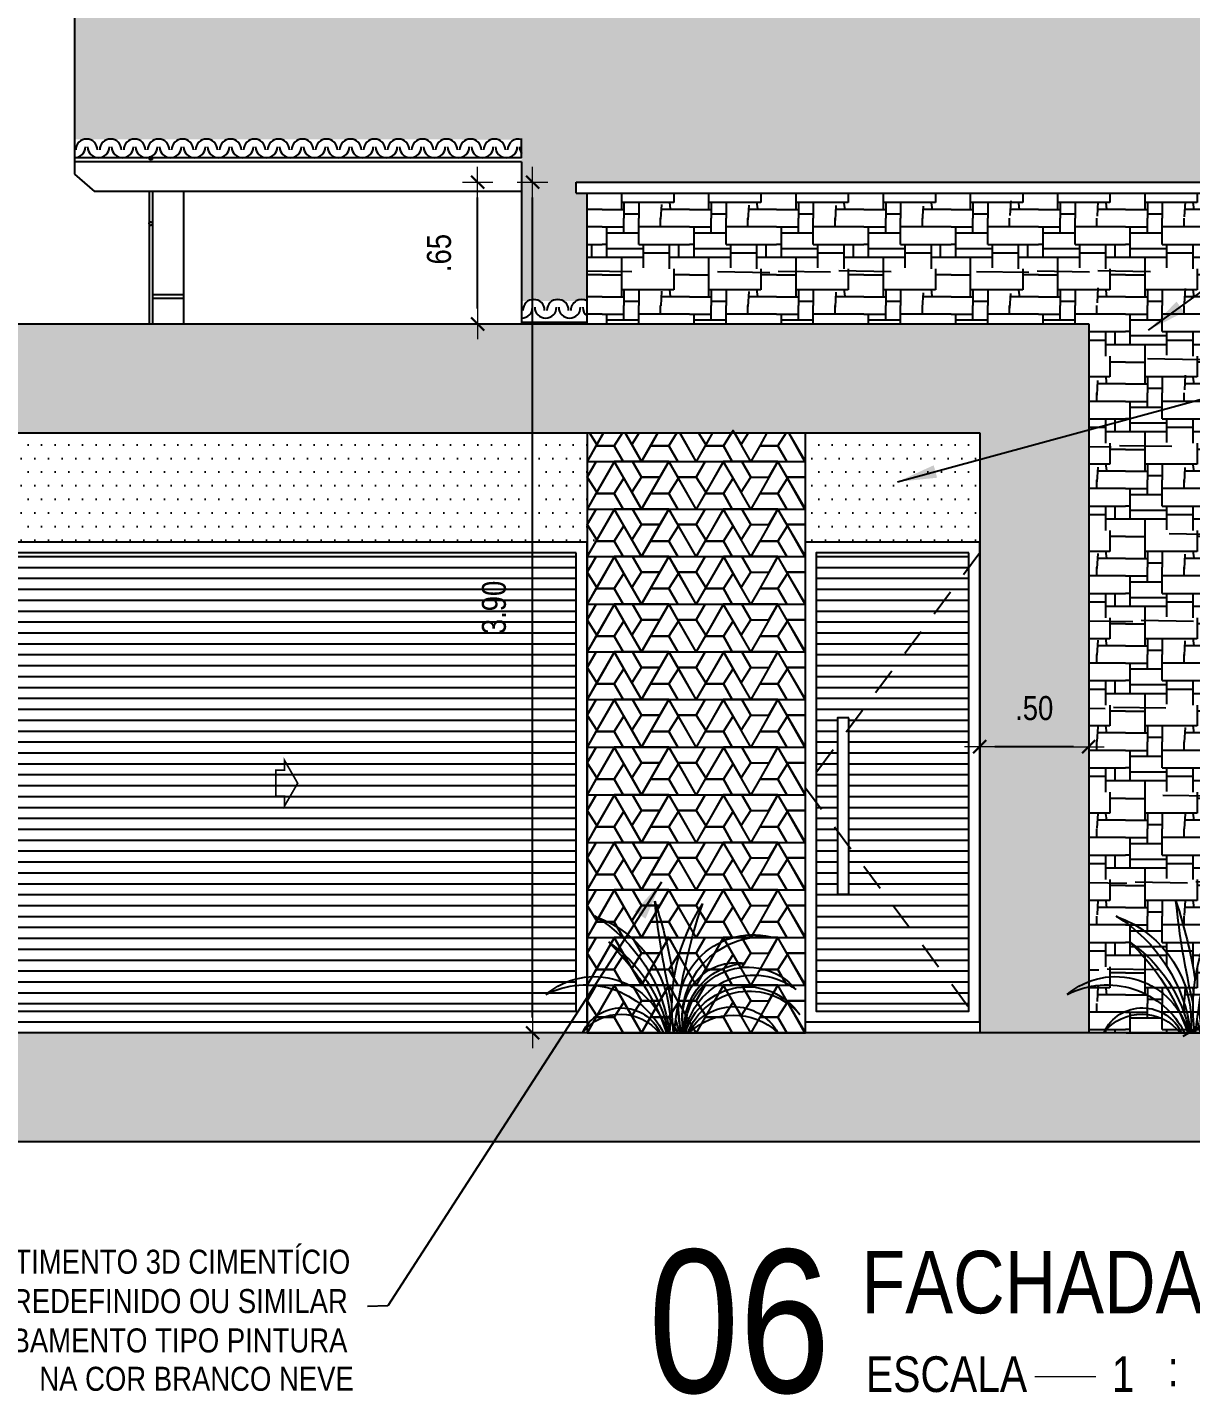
# Model space of a CAD drawing. Extents: x -178 to 151, y -135 to 745.
# Drawn here: x 103.8 to 109.13, y 734.21 to 740.48 of the extents above; entities that cross this region are included whole.
import ezdxf
from ezdxf.enums import TextEntityAlignment as Align

# ---------------------------------------------------------------- set-up
doc = ezdxf.new("R2010")
doc.units = 0
doc.header["$MEASUREMENT"] = 0
doc.header["$PDSIZE"] = -5
doc.linetypes.add('CONTINU', pattern=[0])
doc.linetypes.add('HIDDEN2', pattern=[0.1875, 0.125, -0.0625])
doc.layers.get('0').update_dxf_attribs({"linetype": 'CONTINUOUS'})
doc.layers.get('Defpoints').update_dxf_attribs({"linetype": 'CONTINUOUS'})
for name, color, linetype in [('AME_FRZ', 7, 'CONTINUOUS'), ('AR-ALV', 5, 'CONTINUOUS'), ('COTAS', 7, 'CONTINUOUS'), ('E-hatch', 8, 'CONTINUOUS'), ('E-txt-g', 3, 'CONTINUOUS'), ('E-TXT-Y', 2, 'CONTINUOUS'), ('PLANTAS', 8, 'CONTINUOUS'), ('TEXTO3', 4, 'CONTINUOUS'), ('V2', 11, 'CONTINUOUS')]:
    doc.layers.add(name, color=color, linetype=linetype)
for name, color, linetype, lineweight in [('E-Cta-W', 7, 'CONTINUOUS', 20), ('E-Pen-C', 4, 'CONTINUOUS', 15), ('E-Pen-G', 3, 'CONTINUOUS', 30), ('E-Txt-W', 7, 'CONTINUOUS', 20)]:
    doc.layers.add(name, color=color, linetype=linetype, lineweight=lineweight)
doc.styles.add('F2', font='swissc.ttf')
doc.dimstyles.new('DIMENSION-1', dxfattribs={"dimtxt": 0.11, "dimasz": 0.07, "dimexe": 1, "dimexo": 0, "dimgap": 0.12, "dimtad": 1, "dimzin": 7, "dimdsep": 46, "dimtxsty": 'F2', "dimblk1": 'TRACO', "dimblk2": 'TRACO', "dimsah": 1, "dimcen": 1, "dimse1": 1, "dimse2": 1, "dimclrd": 256, "dimclre": 256, "dimclrt": 6, "dimadec": 0, "dimazin": 0, "dimtfac": 1, "dimtix": 1, "dimtmove": 2, "dimatfit": 3, "dimldrblk": 'TRACO', "dimfxl": 1, "dimtolj": 1, "dimtzin": 0, "dimarcsym": 0})
doc.dimstyles.get("Standard").update_dxf_attribs({"dimtxt": 0.18, "dimasz": 0.18, "dimexe": 0.18, "dimexo": 0.0625, "dimgap": 0.09, "dimtad": 0, "dimtih": 1, "dimtoh": 1, "dimdec": 4, "dimzin": 0, "dimdsep": 46, "dimtxsty": 'Standard', "dimcen": 0.09, "dimadec": 0, "dimazin": 0, "dimtfac": 1, "dimtdec": 4, "dimtofl": 0, "dimtmove": 0, "dimatfit": 3, "dimfxl": 1, "dimtolj": 1, "dimtzin": 0, "dimarcsym": 0})
pattern_1 = [(180, (118.83264, 0), (-0.03125, 0.0625), [0, -0.0625])]

# ---------------------------------------------------------------- blocks, each defined once
blk = doc.blocks.new('Seta')
at = {"const_width": 2}
blk.add_lwpolyline([(10, 15), (10, 26), (25, 0), (10, -26), (10, -15), (0, -15), (0, 15)], close=True, dxfattribs=at)
blk = doc.blocks.new('PLANT3L')
at = {"layer": 'PLANTAS', "color": 8}
blk.add_line((0.3351, 0.0015), (-0.3143, 0.0015), dxfattribs=at)
for centre, radius, start, end in [((-0.844, 0.1188), 0.8728, 352.27547, 33.05223), ((-2.7892, -0.3038), 2.8236, 6.20778, 18.55844), ((2.4214, -0.1546), 2.4353, 161.84152, 170.51788), ((-3.6764, 1.0004), 3.8044, 346.8713, 354.02533), ((0.5549, 0.0478), 0.5179, 109.76411, 185.12746), ((0.7667, -0.0849), 0.7313, 121.65392, 173.21531), ((-0.344, 0.1081), 0.3431, 341.89737, 103.31949), ((-0.3936, 0.0678), 0.3752, 349.82475, 94.13959), ((0.6959, -0.1285), 0.6634, 124.50885, 168.69618), ((1.0314, -0.3304), 1.0326, 133.53988, 161.25124), ((-0.3232, 0.0255), 0.2951, 356.01042, 87.13266), ((-0.2675, 0.0759), 0.2474, 342.78074, 98.95442), ((-0.3201, 0.0157), 0.2871, 357.16333, 139.92505), ((-0.3458, -0.0523), 0.3187, 9.71285, 127.50252), ((0.3837, -0.0849), 0.3441, 49.71267, 165.46732), ((-0.3154, -0.0813), 0.2937, 16.37821, 145.44277), ((-0.3255, -0.1107), 0.3035, 21.69846, 139.77686), ((0.4246, -0.1784), 0.3997, 62.96984, 153.252), ((-0.253, -0.1136), 0.2351, 29.31773, 150.48444), ((-0.2539, -0.2151), 0.2978, 46.66196, 133.1395), ((2.4214, -0.1546), 2.4353, 173.45969, 176.32576), ((0.2607, -0.08), 0.1958, 25.71779, 155.41564), ((0.2638, -0.1375), 0.2245, 39.42922, 141.72015), ((-3.6764, 1.0004), 3.8044, 344.77807, 345.72301)]:
    blk.add_arc(centre, radius, start, end, dxfattribs=at)
blk = doc.blocks.new('TRACO')
at = {"layer": 'E-Pen-C'}
for p, q in [((0, 1), (0, -1)), ((-1, 0), (1, 0))]:
    blk.add_line(p, q, dxfattribs=at)
at = {"layer": 'E-Pen-G'}
blk.add_line((-0.424, -0.424), (0.424, 0.424), dxfattribs=at)
blk = doc.blocks.new('*D417')
at = {"lineweight": -2}
blk.add_line((106.1146, 735.9363), (106.1146, 739.6963), dxfattribs=at)
at = {"layer": 'Defpoints', "color": 0, "linetype": 'Continuous'}
for p in [(106.1146, 739.7663), (106.5925, 739.7663), (106.6423, 735.8663)]:
    blk.add_point(p, dxfattribs=at)
at = {"linetype": 'Continuous', "lineweight": -2, "xscale": 0.07, "yscale": 0.07, "zscale": 0.07}
for p, rotation in [((106.1146, 739.7663), 90), ((106.1146, 735.8663), 270)]:
    blk.add_blockref('TRACO', p, dxfattribs=dict(at, rotation=rotation))
at = {"color": 6, "linetype": 'Continuous', "insert": (105.9381, 737.8163), "char_height": 0.11, "attachment_point": 5, "rotation": 90, "style": 'F2'}
blk.add_mtext('\\A1;3.90', dxfattribs=at)
blk = doc.blocks.new('*D418')
at = {"lineweight": -2}
blk.add_line((105.8628, 739.1863), (105.8628, 739.6963), dxfattribs=at)
at = {"layer": 'Defpoints', "color": 0, "linetype": 'Continuous'}
for p in [(105.8628, 739.7663), (106.2048, 739.7663), (106.2048, 739.1163)]:
    blk.add_point(p, dxfattribs=at)
at = {"linetype": 'Continuous', "lineweight": -2, "xscale": 0.07, "yscale": 0.07, "zscale": 0.07}
for p, rotation in [((105.8628, 739.7663), 90), ((105.8628, 739.1163), 270)]:
    blk.add_blockref('TRACO', p, dxfattribs=dict(at, rotation=rotation))
at = {"color": 6, "linetype": 'Continuous', "insert": (105.6863, 739.4413), "char_height": 0.11, "attachment_point": 5, "rotation": 90, "style": 'F2'}
blk.add_mtext('\\A1;.65', dxfattribs=at)
blk = doc.blocks.new('*D410')
at = {"lineweight": -2}
blk.add_line((108.5946, 737.178), (108.2346, 737.178), dxfattribs=at)
at = {"layer": 'Defpoints', "color": 0, "linetype": 'Continuous'}
for p in [(108.1646, 738.1615), (108.6646, 738.1615), (108.1646, 737.178)]:
    blk.add_point(p, dxfattribs=at)
at = {"linetype": 'Continuous', "lineweight": -2, "xscale": 0.07, "yscale": 0.07, "zscale": 0.07, "rotation": 180}
blk.add_blockref('TRACO', (108.1646, 737.178), dxfattribs=at)
at = {"linetype": 'Continuous', "lineweight": -2, "xscale": 0.07, "yscale": 0.07, "zscale": 0.07}
blk.add_blockref('TRACO', (108.6646, 737.178), dxfattribs=at)
at = {"color": 6, "linetype": 'Continuous', "insert": (108.4146, 737.3544), "char_height": 0.11, "attachment_point": 5, "style": 'F2'}
blk.add_mtext('\\A1;.50', dxfattribs=at)
blk = doc.blocks.new('IND_DES')
at = {"layer": 'E-Txt-W', "color": 7}
blk.add_line((0.0269, -0.2428), (0.1984, -0.2428), dxfattribs=at)
at = {"layer": 'E-txt-g', "color": 7, "style": 'F2'}
for s, p in [('ESCALA', (-0.4463, -0.2864)), ('1', (0.2426, -0.2864)), (':', (0.3988, -0.2706))]:
    blk.add_text(s, height=0.1, dxfattribs=at).set_placement(p)
blk.add_attdef('ESCALA', (0.4897, -0.2812), '', height=0.1, dxfattribs=at)
at = {"layer": 'E-Txt-W', "color": 6, "style": 'F2'}
blk.add_attdef('00', text='', height=0.4, dxfattribs=at).set_placement((-0.7083, -0.2881), align=Align.CENTER)
at = {"layer": 'E-TXT-Y', "color": 7, "style": 'F2'}
for tag, p in [('PROJETO', (-0.4563, 0.1829)), ('DESENHO', (-0.4582, -0.0658))]:
    blk.add_attdef(tag, p, '', height=0.175, dxfattribs=at)

msp = doc.modelspace()

# ---------------------------------------------------------------- hatches: boundary and pattern name
at = {"linetype": 'Continuous'}
h = msp.add_hatch(dxfattribs=at)
h.set_pattern_fill('PATIO4', color=8, scale=0.4, style=0, pattern_type=2)
h.set_pattern_definition([(270, (118.62064, 0.28), (-0.4, -0.4), [0.108, -0.292]), (7e-15, (118.60064, 0.28), (0.4, -0.4), [0.232, -0.168]), (180, (118.83264, 0.36), (-0.4, 0.4), [0.232, -0.168]), (180, (118.60064, 0.332), (-0.4, 0.4), [0.148, -0.252]), (90, (118.53264, 0.332), (0.4, 0.4), [0.068, -0.332]), (180, (118.62064, 0.22), (-0.4, 0.4), [0.188, -0.212]), (7e-15, (118.53264, 0.02), (0.4, -0.4), [0.068, -0.332]), (270, (118.45264, 0.36), (-0.4, -0.4), [0.14, -0.26]), (180, (118.45264, 0.28), (-0.4, 0.4), [0.02, -0.38]), (270, (118.52064, 0.22), (-0.4, -0.4), [0.18, -0.22]), (180, (118.83264, 0.22), (-0.4, 0.4), [0.092, -0.308]), (270, (118.74064, 0.28), (-0.4, -0.4), [0.112, -0.288]), (359.0452, (118.520641, 0.172), (23.60000044446, -0.39998286928), [0.2400332, -23.7632996]), (7e-15, (118.43264, 0.36), (0.4, -0.4), [0.1, -0.3]), (7e-15, (118.43264, 0.04), (0.4, -0.4), [0.1, -0.3]), (270, (118.53264, 0.068), (-0.4, -0.4), [0.068, -0.332]), (180, (118.83264, 0.04), (-0.4, 0.4), [0.132, -0.268]), (266.6335, (118.70464, 0.068), (-0.40000438534, -6.3999997288), [0.0681176, -6.7436372]), (90, (118.78464, 0.22), (0.4, 0.4), [0.06, -0.34]), (7e-15, (118.43264, 0.14), (0.4, -0.4), [0.088, -0.312]), (180, (118.83264, 0.14), (-0.4, 0.4), [0.072, -0.328]), (180, (118.76064, 0.072), (-0.4, 0.4), [0.24, -0.16]), (90, (118.70064, 0.36), (0.4, 0.4), [0.04, -0.36]), (180, (118.62064, 0.26), (-0.4, 0.4), [0.168, -0.232]), (180, (118.74064, 0.24), (-0.4, 0.4), [0.12, -0.28]), (270, (118.76064, 0.168), (-0.4, -0.4), [0.096, -0.304]), (277.125, (118.74064, 0.072), (-0.3999993128, 2.800000152), [0.0322492, -3.192654]), (90, (118.60064, 0.28), (0.4, 0.4), [0.12, -0.28]), (270, (118.60064, 0.072), (-0.4, -0.4), [0.072, -0.328])])
h.paths.add_polyline_path([(106.3646, 739.7163), (109.8646, 739.7163), (109.8646, 739.1163), (109.7146, 739.1163), (109.7146, 735.8663), (108.6646, 735.8663), (108.6646, 739.1163), (106.3646, 739.1163)])
h = msp.add_hatch()
h.set_pattern_fill('DOTS', color=6, style=0)
h.set_pattern_definition(pattern_1)
h.paths.add_polyline_path([(108.6646, 739.1163), (108.6646, 735.8663), (108.1646, 735.8663), (108.1646, 738.6163), (107.0399, 738.6163), (107.0337, 738.6271), (107.0268, 738.6163), (103.3646, 738.6163), (103.3646, 735.8663), (102.8646, 735.8663), (102.8646, 739.1163)])
h.paths.add_polyline_path([(109.8646, 735.8663), (109.7146, 735.8663), (109.7146, 739.1163), (109.8646, 739.1163)])
h = msp.add_hatch()
h.set_pattern_fill('DOTS,_O', color=4)
h.set_pattern_definition(pattern_1)
h.paths.add_polyline_path([(107.3646, 738.486), (107.3653, 738.486), (107.3646, 738.4872), (107.3646, 738.6163), (108.1646, 738.6163), (108.1646, 738.1163), (107.3646, 738.1163), (107.3646, 738.2677), (107.3653, 738.2677), (107.3646, 738.2689)])
h.paths.add_polyline_path([(103.3646, 738.6163), (106.3751, 738.6163), (106.4087, 738.5637), (106.4053, 738.5576), (106.3645, 738.486), (106.4057, 738.486), (106.3646, 738.4144), (106.409, 738.3449), (106.3645, 738.2677), (106.4057, 738.2677), (106.3646, 738.1961), (106.4087, 738.127), (106.4053, 738.121), (106.3646, 738.0496), (106.3646, 738.1163), (103.3646, 738.1163)])
at = {"layer": 'AME_FRZ', "linetype": 'Continuous'}
h = msp.add_hatch(dxfattribs=at)
h.set_pattern_fill('ANSI31', color=8, scale=0.4, angle=135, style=0)
h.set_pattern_definition([(7e-15, (118.83264, 0), (7e-18, -0.05), [])])
h.paths.add_polyline_path([(106.3146, 738.0663), (103.4146, 738.0663), (103.4146, 735.9663), (106.3146, 735.9663)])
h.paths.add_polyline_path([(108.1146, 738.0663), (107.4146, 738.0663), (107.4146, 735.9663), (108.1146, 735.9663)])
h.paths.add_polyline_path([(107.5652, 737.3098), (107.513, 737.3098), (107.513, 736.5022), (107.5652, 736.5022)], flags=16)
at = {"layer": 'COTAS', "linetype": 'CONTINU'}
h = msp.add_hatch(dxfattribs=at)
h.set_pattern_fill('ANSI38', color=8, scale=0.25, style=0)
h.set_pattern_definition([(135, (27.559263, -0.05), (0.0220970869, 0.0220970869), []), (45, (27.559263, -0.05), (0.0662912607, 0.0220970869), [0.078125, -0.046875])])
h.paths.add_polyline_path([(102.4664, 735.3663), (102.4664, 735.8663), (110.2844, 735.8663), (110.2844, 735.3663)])
at = {"layer": 'V2'}
h = msp.add_hatch(dxfattribs=at)
h.set_pattern_fill('TROOF1', color=250, scale=0.15, angle=360, style=0, pattern_type=2)
h.set_pattern_definition([(0, (0, 0), (0.15, 0.15), [0.048, -0.102]), (125.2176, (0.144, 0.015), (1.05000017453, -1.49999987498), [0.03121305, -3.0900849]), (160.71, (0.126, 0.0405), (2.550000777635, -0.8999979741), [0.0317844, -3.1466586]), (199.29, (0.096, 0.051), (-2.550000777635, -0.8999979741), [0.0317844, -3.1466586]), (234.7824, (0.066, 0.0405), (-1.05000017453, -1.49999987498), [0.03121305, -3.0900849]), (270, (0.048, 0.015), (0.15, -0.15), [0.015, -0.135]), (90, (0.144, -4e-17), (-0.15, 0.15), [0.015, -0.135]), (0, (1e-18, 0.006), (0.15, 0.15), [0.042, -0.108]), (126.3844, (0.15, 0.018), (1.650001937525, -2.24999858293), [0.0354012, -3.50472585]), (162.3499, (0.129, 0.0465), (-2.850000422915, 0.899998778574), [0.0346302, -3.42838875]), (197.6501, (0.096, 0.057), (2.850000422915, 0.899998778574), [0.0346302, -3.42838875]), (233.6156, (0.063, 0.0465), (-1.650001937525, -2.24999858293), [0.0354012, -3.50472585]), (270, (0.042, 0.018), (0.15, -0.15), [0.012, -0.138]), (90, (0.15, 0.006), (-0.15, 0.15), [0.012, -0.138]), (0, (0.144, 0.006), (0.15, 0.15), [0.006, -0.144]), (87.3974, (0.042, 0.018), (-0.1500021288, -3.149999897937), [0.13213635, -3.17127105]), (92.6026, (0.15, 0.018), (-0.1500021288, 3.149999897937), [0.13213635, -3.17127105]), (0, (0.144, -4e-17), (0.15, 0.15), [0.006, -0.144])])
edge = h.paths.add_edge_path()
edge.add_line((104.0146, 741.2657), (104.0146, 739.9633))
edge.add_line((104.0146, 739.9633), (106.0646, 739.9616))
edge.add_line((106.0646, 739.9616), (106.0646, 739.2207))
edge.add_line((106.0646, 739.2207), (106.3646, 739.2207))
edge.add_line((106.3646, 739.2207), (106.3646, 739.7163))
edge.add_line((106.3646, 739.7163), (106.3146, 739.7163))
edge.add_line((106.3146, 739.7163), (106.3146, 739.7663))
edge.add_line((106.3146, 739.7663), (109.7146, 739.7663))
edge.add_line((109.7146, 739.7663), (109.7146, 741.2657))
edge.add_line((109.7146, 741.2657), (104.0146, 741.2638))

# ---------------------------------------------------------------- linework, layer by layer
at = {"color": 8, "linetype": 'Continuous'}
for p, q in [((106.3646, 738.6163), (106.3645, 735.8663)), ((107.3646, 738.6163), (107.3646, 735.8663))]:
    msp.add_line(p, q, dxfattribs=at)
at = {"color": 1, "linetype": 'Continuous'}
msp.add_line((110.2844, 735.8663), (102.4664, 735.8663), dxfattribs=at)
at = {"color": 8, "linetype": 'Continuous', "flags": 128}
for points in [[(106.9893, 738.5576), (107.0304, 738.486), (107.1151, 738.486), (107.0337, 738.6271)], [(106.3645, 738.486), (106.53, 738.486), (106.4889, 738.5576), (106.4053, 738.5576)], [(106.6147, 738.486), (106.7802, 738.486), (106.7391, 738.5576), (106.6555, 738.5576)], [(106.8649, 738.486), (107.0304, 738.486), (106.9893, 738.5576), (106.9057, 738.5576)], [(107.1151, 738.486), (107.2806, 738.486), (107.2395, 738.5576), (107.1559, 738.5576)], [(106.3646, 738.4144), (106.4057, 738.486), (106.4904, 738.486), (106.409, 738.3449)], [(106.4053, 738.3393), (106.4889, 738.3393), (106.5333, 738.4088), (106.4888, 738.486)], [(106.6146, 738.4144), (106.5735, 738.486), (106.4888, 738.486), (106.5702, 738.3449)], [(106.739, 738.486), (106.5735, 738.486), (106.6146, 738.4144), (106.6982, 738.4144)], [(106.6555, 738.3393), (106.7391, 738.3393), (106.7835, 738.4088), (106.739, 738.486)], [(106.7406, 738.486), (106.9061, 738.486), (106.865, 738.4144), (106.7814, 738.4144)], [(106.865, 738.4144), (106.9061, 738.486), (106.9908, 738.486), (106.9094, 738.3449)], [(106.9057, 738.3393), (106.9893, 738.3393), (107.0337, 738.4088), (106.9892, 738.486)], [(107.115, 738.4144), (107.0739, 738.486), (106.9892, 738.486), (107.0706, 738.3449)], [(107.2394, 738.486), (107.0739, 738.486), (107.115, 738.4144), (107.1986, 738.4144)], [(107.1559, 738.3393), (107.2395, 738.3393), (107.2839, 738.4088), (107.2394, 738.486)], [(106.4889, 738.3393), (106.53, 738.2677), (106.6147, 738.2677), (106.5333, 738.4088)], [(106.6982, 738.4144), (106.6146, 738.4144), (106.5702, 738.3449), (106.6147, 738.2677)], [(106.7391, 738.3393), (106.7802, 738.2677), (106.8649, 738.2677), (106.7835, 738.4088)], [(106.7814, 738.4144), (106.865, 738.4144), (106.9094, 738.3449), (106.8649, 738.2677)], [(106.9893, 738.3393), (107.0304, 738.2677), (107.1151, 738.2677), (107.0337, 738.4088)], [(107.2395, 738.3393), (107.2806, 738.2677), (107.3653, 738.2677), (107.2839, 738.4088)], [(106.3645, 738.2677), (106.53, 738.2677), (106.4889, 738.3393), (106.4053, 738.3393)], [(106.6147, 738.2677), (106.7802, 738.2677), (106.7391, 738.3393), (106.6555, 738.3393)], [(106.8649, 738.2677), (107.0304, 738.2677), (106.9893, 738.3393), (106.9057, 738.3393)], [(107.1151, 738.2677), (107.2806, 738.2677), (107.2395, 738.3393), (107.1559, 738.3393)], [(106.3646, 738.1961), (106.4057, 738.2677), (106.4904, 738.2677), (106.409, 738.1266)], [(106.4053, 738.121), (106.4889, 738.121), (106.5333, 738.1905), (106.4888, 738.2677)], [(106.6146, 738.1961), (106.5735, 738.2677), (106.4888, 738.2677), (106.5702, 738.1266)], [(106.739, 738.2677), (106.5735, 738.2677), (106.6146, 738.1961), (106.6982, 738.1961)], [(106.6555, 738.121), (106.7391, 738.121), (106.7835, 738.1905), (106.739, 738.2677)], [(106.7406, 738.2677), (106.9061, 738.2677), (106.865, 738.1961), (106.7814, 738.1961)], [(106.865, 738.1961), (106.9061, 738.2677), (106.9908, 738.2677), (106.9094, 738.1266)], [(106.9057, 738.121), (106.9893, 738.121), (107.0337, 738.1905), (106.9892, 738.2677)], [(107.115, 738.1961), (107.0739, 738.2677), (106.9892, 738.2677), (107.0706, 738.1266)], [(107.2394, 738.2677), (107.0739, 738.2677), (107.115, 738.1961), (107.1986, 738.1961)], [(107.1559, 738.121), (107.2395, 738.121), (107.2839, 738.1905), (107.2394, 738.2677)], [(106.4889, 738.121), (106.53, 738.0494), (106.6147, 738.0494), (106.5333, 738.1905)], [(106.6982, 738.1961), (106.6146, 738.1961), (106.5702, 738.1266), (106.6147, 738.0494)], [(106.7391, 738.121), (106.7802, 738.0494), (106.8649, 738.0494), (106.7835, 738.1905)], [(106.7814, 738.1961), (106.865, 738.1961), (106.9094, 738.1266), (106.8649, 738.0494)], [(106.9893, 738.121), (107.0304, 738.0494), (107.1151, 738.0494), (107.0337, 738.1905)], [(107.2395, 738.121), (107.2806, 738.0494), (107.3653, 738.0494), (107.2839, 738.1905)], [(106.3645, 738.0494), (106.53, 738.0494), (106.4889, 738.121), (106.4053, 738.121)], [(106.6147, 738.0494), (106.7802, 738.0494), (106.7391, 738.121), (106.6555, 738.121)], [(106.8649, 738.0494), (107.0304, 738.0494), (106.9893, 738.121), (106.9057, 738.121)], [(107.1151, 738.0494), (107.2806, 738.0494), (107.2395, 738.121), (107.1559, 738.121)], [(106.3648, 737.9778), (106.4058, 738.0494), (106.4906, 738.0494), (106.4092, 737.9083)], [(106.4054, 737.9027), (106.489, 737.9027), (106.5334, 737.9722), (106.4889, 738.0494)], [(106.6147, 737.9778), (106.5736, 738.0494), (106.4889, 738.0494), (106.5703, 737.9083)], [(106.7391, 738.0494), (106.5736, 738.0494), (106.6147, 737.9778), (106.6984, 737.9778)], [(106.6556, 737.9027), (106.7393, 737.9027), (106.7837, 737.9722), (106.7391, 738.0494)], [(106.7408, 738.0494), (106.9063, 738.0494), (106.8652, 737.9778), (106.7815, 737.9778)], [(106.8652, 737.9778), (106.9063, 738.0494), (106.991, 738.0494), (106.9096, 737.9083)], [(106.9058, 737.9027), (106.9895, 737.9027), (107.0339, 737.9722), (106.9893, 738.0494)], [(107.1151, 737.9778), (107.074, 738.0494), (106.9893, 738.0494), (107.0707, 737.9083)], [(107.2395, 738.0494), (107.074, 738.0494), (107.1151, 737.9778), (107.1988, 737.9778)], [(107.156, 737.9027), (107.2397, 737.9027), (107.2841, 737.9722), (107.2395, 738.0494)], [(106.489, 737.9027), (106.5301, 737.8311), (106.6148, 737.8311), (106.5334, 737.9722)], [(106.6984, 737.9778), (106.6147, 737.9778), (106.5703, 737.9083), (106.6148, 737.8311)], [(106.7393, 737.9027), (106.7803, 737.8311), (106.8651, 737.8311), (106.7837, 737.9722)], [(106.7815, 737.9778), (106.8652, 737.9778), (106.9096, 737.9083), (106.8651, 737.8311)], [(106.9895, 737.9027), (107.0305, 737.8311), (107.1153, 737.8311), (107.0339, 737.9722)], [(107.2397, 737.9027), (107.2808, 737.8311), (107.3655, 737.8311), (107.2841, 737.9722)], [(106.3646, 737.8311), (106.5301, 737.8311), (106.489, 737.9027), (106.4054, 737.9027)], [(106.6148, 737.8311), (106.7803, 737.8311), (106.7393, 737.9027), (106.6556, 737.9027)], [(106.8651, 737.8311), (107.0305, 737.8311), (106.9895, 737.9027), (106.9058, 737.9027)], [(107.1153, 737.8311), (107.2808, 737.8311), (107.2397, 737.9027), (107.156, 737.9027)], [(106.3646, 737.7595), (106.4057, 737.8311), (106.4904, 737.8311), (106.409, 737.69)], [(106.4053, 737.6844), (106.4889, 737.6844), (106.5333, 737.7539), (106.4888, 737.8311)], [(106.6146, 737.7595), (106.5735, 737.8311), (106.4888, 737.8311), (106.5702, 737.69)], [(106.739, 737.8311), (106.5735, 737.8311), (106.6146, 737.7595), (106.6982, 737.7595)], [(106.6555, 737.6844), (106.7391, 737.6844), (106.7835, 737.7539), (106.739, 737.8311)], [(106.7406, 737.8311), (106.9061, 737.8311), (106.865, 737.7595), (106.7814, 737.7595)], [(106.865, 737.7595), (106.9061, 737.8311), (106.9908, 737.8311), (106.9094, 737.69)], [(106.9057, 737.6844), (106.9893, 737.6844), (107.0337, 737.7539), (106.9892, 737.8311)], [(107.115, 737.7595), (107.0739, 737.8311), (106.9892, 737.8311), (107.0706, 737.69)], [(107.2394, 737.8311), (107.0739, 737.8311), (107.115, 737.7595), (107.1986, 737.7595)], [(107.1559, 737.6844), (107.2395, 737.6844), (107.2839, 737.7539), (107.2394, 737.8311)], [(106.4889, 737.6844), (106.53, 737.6128), (106.6147, 737.6128), (106.5333, 737.7539)], [(106.6982, 737.7595), (106.6146, 737.7595), (106.5702, 737.69), (106.6147, 737.6128)], [(106.7391, 737.6844), (106.7802, 737.6128), (106.8649, 737.6128), (106.7835, 737.7539)], [(106.7814, 737.7595), (106.865, 737.7595), (106.9094, 737.69), (106.8649, 737.6128)], [(106.9893, 737.6844), (107.0304, 737.6128), (107.1151, 737.6128), (107.0337, 737.7539)], [(107.2395, 737.6844), (107.2806, 737.6128), (107.3653, 737.6128), (107.2839, 737.7539)], [(106.3645, 737.6128), (106.53, 737.6128), (106.4889, 737.6844), (106.4053, 737.6844)], [(106.6147, 737.6128), (106.7802, 737.6128), (106.7391, 737.6844), (106.6555, 737.6844)], [(106.8649, 737.6128), (107.0304, 737.6128), (106.9893, 737.6844), (106.9057, 737.6844)], [(107.1151, 737.6128), (107.2806, 737.6128), (107.2395, 737.6844), (107.1559, 737.6844)], [(106.3648, 737.5412), (106.4058, 737.6128), (106.4906, 737.6128), (106.4092, 737.4716)], [(106.4054, 737.4661), (106.489, 737.4661), (106.5334, 737.5356), (106.4889, 737.6128)], [(106.6147, 737.5412), (106.5736, 737.6128), (106.4889, 737.6128), (106.5703, 737.4716)], [(106.7391, 737.6128), (106.5736, 737.6128), (106.6147, 737.5412), (106.6984, 737.5412)], [(106.6556, 737.4661), (106.7393, 737.4661), (106.7837, 737.5356), (106.7391, 737.6128)], [(106.7408, 737.6128), (106.9063, 737.6128), (106.8652, 737.5412), (106.7815, 737.5412)], [(106.8652, 737.5412), (106.9063, 737.6128), (106.991, 737.6128), (106.9096, 737.4716)], [(106.9058, 737.4661), (106.9895, 737.4661), (107.0339, 737.5356), (106.9893, 737.6128)], [(107.1151, 737.5412), (107.074, 737.6128), (106.9893, 737.6128), (107.0707, 737.4716)], [(107.2395, 737.6128), (107.074, 737.6128), (107.1151, 737.5412), (107.1988, 737.5412)], [(107.156, 737.4661), (107.2397, 737.4661), (107.2841, 737.5356), (107.2395, 737.6128)], [(106.489, 737.4661), (106.5301, 737.3945), (106.6148, 737.3945), (106.5334, 737.5356)], [(106.6984, 737.5412), (106.6147, 737.5412), (106.5703, 737.4716), (106.6148, 737.3945)], [(106.7393, 737.4661), (106.7803, 737.3945), (106.8651, 737.3945), (106.7837, 737.5356)], [(106.7815, 737.5412), (106.8652, 737.5412), (106.9096, 737.4716), (106.8651, 737.3945)], [(106.9895, 737.4661), (107.0305, 737.3945), (107.1153, 737.3945), (107.0339, 737.5356)], [(107.2397, 737.4661), (107.2808, 737.3945), (107.3655, 737.3945), (107.2841, 737.5356)], [(106.3646, 737.3945), (106.5301, 737.3945), (106.489, 737.4661), (106.4054, 737.4661)], [(106.6148, 737.3945), (106.7803, 737.3945), (106.7393, 737.4661), (106.6556, 737.4661)], [(106.8651, 737.3945), (107.0305, 737.3945), (106.9895, 737.4661), (106.9058, 737.4661)], [(107.1153, 737.3945), (107.2808, 737.3945), (107.2397, 737.4661), (107.156, 737.4661)], [(106.3646, 737.3229), (106.4057, 737.3945), (106.4904, 737.3945), (106.409, 737.2533)], [(106.4053, 737.2477), (106.4889, 737.2477), (106.5333, 737.3173), (106.4888, 737.3945)], [(106.6146, 737.3229), (106.5735, 737.3945), (106.4888, 737.3945), (106.5702, 737.2533)], [(106.739, 737.3945), (106.5735, 737.3945), (106.6146, 737.3229), (106.6982, 737.3229)], [(106.6555, 737.2477), (106.7391, 737.2477), (106.7835, 737.3173), (106.739, 737.3945)], [(106.7406, 737.3945), (106.9061, 737.3945), (106.865, 737.3229), (106.7814, 737.3229)], [(106.865, 737.3229), (106.9061, 737.3945), (106.9908, 737.3945), (106.9094, 737.2533)], [(106.9057, 737.2477), (106.9893, 737.2477), (107.0337, 737.3173), (106.9892, 737.3945)], [(107.115, 737.3229), (107.0739, 737.3945), (106.9892, 737.3945), (107.0706, 737.2533)], [(107.2394, 737.3945), (107.0739, 737.3945), (107.115, 737.3229), (107.1986, 737.3229)], [(107.1559, 737.2477), (107.2395, 737.2477), (107.2839, 737.3173), (107.2394, 737.3945)], [(106.4889, 737.2477), (106.53, 737.1762), (106.6147, 737.1762), (106.5333, 737.3173)], [(106.6982, 737.3229), (106.6146, 737.3229), (106.5702, 737.2533), (106.6147, 737.1762)], [(106.7391, 737.2477), (106.7802, 737.1762), (106.8649, 737.1762), (106.7835, 737.3173)], [(106.7814, 737.3229), (106.865, 737.3229), (106.9094, 737.2533), (106.8649, 737.1762)], [(106.9893, 737.2477), (107.0304, 737.1762), (107.1151, 737.1762), (107.0337, 737.3173)], [(107.2395, 737.2477), (107.2806, 737.1762), (107.3653, 737.1762), (107.2839, 737.3173)], [(106.3645, 737.1762), (106.53, 737.1762), (106.4889, 737.2477), (106.4053, 737.2477)], [(106.6147, 737.1762), (106.7802, 737.1762), (106.7391, 737.2477), (106.6555, 737.2477)], [(106.8649, 737.1762), (107.0304, 737.1762), (106.9893, 737.2477), (106.9057, 737.2477)], [(107.1151, 737.1762), (107.2806, 737.1762), (107.2395, 737.2477), (107.1559, 737.2477)], [(106.3648, 737.1046), (106.4058, 737.1762), (106.4906, 737.1762), (106.4092, 737.035)], [(106.4054, 737.0294), (106.489, 737.0294), (106.5334, 737.099), (106.4889, 737.1762)], [(106.6147, 737.1046), (106.5736, 737.1762), (106.4889, 737.1762), (106.5703, 737.035)], [(106.7391, 737.1762), (106.5736, 737.1762), (106.6147, 737.1046), (106.6984, 737.1046)], [(106.6556, 737.0294), (106.7393, 737.0294), (106.7837, 737.099), (106.7391, 737.1762)], [(106.7408, 737.1762), (106.9063, 737.1762), (106.8652, 737.1046), (106.7815, 737.1046)], [(106.8652, 737.1046), (106.9063, 737.1762), (106.991, 737.1762), (106.9096, 737.035)], [(106.9058, 737.0294), (106.9895, 737.0294), (107.0339, 737.099), (106.9893, 737.1762)], [(107.1151, 737.1046), (107.074, 737.1762), (106.9893, 737.1762), (107.0707, 737.035)], [(107.2395, 737.1762), (107.074, 737.1762), (107.1151, 737.1046), (107.1988, 737.1046)], [(107.156, 737.0294), (107.2397, 737.0294), (107.2841, 737.099), (107.2395, 737.1762)], [(106.489, 737.0294), (106.5301, 736.9579), (106.6148, 736.9579), (106.5334, 737.099)], [(106.6984, 737.1046), (106.6147, 737.1046), (106.5703, 737.035), (106.6148, 736.9579)], [(106.7393, 737.0294), (106.7803, 736.9579), (106.8651, 736.9579), (106.7837, 737.099)], [(106.7815, 737.1046), (106.8652, 737.1046), (106.9096, 737.035), (106.8651, 736.9579)], [(106.9895, 737.0294), (107.0305, 736.9579), (107.1153, 736.9579), (107.0339, 737.099)], [(107.2397, 737.0294), (107.2808, 736.9579), (107.3655, 736.9579), (107.2841, 737.099)], [(106.3646, 736.9579), (106.5301, 736.9579), (106.489, 737.0294), (106.4054, 737.0294)], [(106.6148, 736.9579), (106.7803, 736.9579), (106.7393, 737.0294), (106.6556, 737.0294)], [(106.8651, 736.9579), (107.0305, 736.9579), (106.9895, 737.0294), (106.9058, 737.0294)], [(107.1153, 736.9579), (107.2808, 736.9579), (107.2397, 737.0294), (107.156, 737.0294)], [(106.3646, 736.8863), (106.4057, 736.9579), (106.4904, 736.9579), (106.409, 736.8167)], [(106.4053, 736.8111), (106.4889, 736.8111), (106.5333, 736.8807), (106.4888, 736.9579)], [(106.6146, 736.8863), (106.5735, 736.9579), (106.4888, 736.9579), (106.5702, 736.8167)], [(106.739, 736.9579), (106.5735, 736.9579), (106.6146, 736.8863), (106.6982, 736.8863)], [(106.6555, 736.8111), (106.7391, 736.8111), (106.7835, 736.8807), (106.739, 736.9579)], [(106.7406, 736.9579), (106.9061, 736.9579), (106.865, 736.8863), (106.7814, 736.8863)], [(106.865, 736.8863), (106.9061, 736.9579), (106.9908, 736.9579), (106.9094, 736.8167)], [(106.9057, 736.8111), (106.9893, 736.8111), (107.0337, 736.8807), (106.9892, 736.9579)], [(107.115, 736.8863), (107.0739, 736.9579), (106.9892, 736.9579), (107.0706, 736.8167)], [(107.2394, 736.9579), (107.0739, 736.9579), (107.115, 736.8863), (107.1986, 736.8863)], [(107.1559, 736.8111), (107.2395, 736.8111), (107.2839, 736.8807), (107.2394, 736.9579)], [(106.4889, 736.8111), (106.53, 736.7396), (106.6147, 736.7396), (106.5333, 736.8807)], [(106.6982, 736.8863), (106.6146, 736.8863), (106.5702, 736.8167), (106.6147, 736.7396)], [(106.7391, 736.8111), (106.7802, 736.7396), (106.8649, 736.7396), (106.7835, 736.8807)], [(106.7814, 736.8863), (106.865, 736.8863), (106.9094, 736.8167), (106.8649, 736.7396)], [(106.9893, 736.8111), (107.0304, 736.7396), (107.1151, 736.7396), (107.0337, 736.8807)], [(107.2395, 736.8111), (107.2806, 736.7396), (107.3653, 736.7396), (107.2839, 736.8807)], [(106.3645, 736.7396), (106.53, 736.7396), (106.4889, 736.8111), (106.4053, 736.8111)], [(106.6147, 736.7396), (106.7802, 736.7396), (106.7391, 736.8111), (106.6555, 736.8111)], [(106.8649, 736.7396), (107.0304, 736.7396), (106.9893, 736.8111), (106.9057, 736.8111)], [(107.1151, 736.7396), (107.2806, 736.7396), (107.2395, 736.8111), (107.1559, 736.8111)], [(106.3646, 736.668), (106.4057, 736.7396), (106.4904, 736.7396), (106.409, 736.5984)], [(106.4053, 736.5928), (106.4889, 736.5928), (106.5333, 736.6624), (106.4888, 736.7396)], [(106.6146, 736.668), (106.5735, 736.7396), (106.4888, 736.7396), (106.5702, 736.5984)], [(106.739, 736.7396), (106.5735, 736.7396), (106.6146, 736.668), (106.6982, 736.668)], [(106.6555, 736.5928), (106.7391, 736.5928), (106.7835, 736.6624), (106.739, 736.7396)], [(106.7406, 736.7396), (106.9061, 736.7396), (106.865, 736.668), (106.7814, 736.668)], [(106.865, 736.668), (106.9061, 736.7396), (106.9908, 736.7396), (106.9094, 736.5984)], [(106.9057, 736.5928), (106.9893, 736.5928), (107.0337, 736.6624), (106.9892, 736.7396)], [(107.115, 736.668), (107.0739, 736.7396), (106.9892, 736.7396), (107.0706, 736.5984)], [(107.2394, 736.7396), (107.0739, 736.7396), (107.115, 736.668), (107.1986, 736.668)], [(107.1559, 736.5928), (107.2395, 736.5928), (107.2839, 736.6624), (107.2394, 736.7396)], [(106.4889, 736.5928), (106.53, 736.5212), (106.6147, 736.5212), (106.5333, 736.6624)], [(106.6982, 736.668), (106.6146, 736.668), (106.5702, 736.5984), (106.6147, 736.5212)], [(106.7391, 736.5928), (106.7802, 736.5212), (106.8649, 736.5212), (106.7835, 736.6624)], [(106.7814, 736.668), (106.865, 736.668), (106.9094, 736.5984), (106.8649, 736.5212)], [(106.9893, 736.5928), (107.0304, 736.5212), (107.1151, 736.5212), (107.0337, 736.6624)], [(107.2395, 736.5928), (107.2806, 736.5212), (107.3653, 736.5212), (107.2839, 736.6624)], [(106.3645, 736.5212), (106.53, 736.5212), (106.4889, 736.5928), (106.4053, 736.5928)], [(106.6147, 736.5212), (106.7802, 736.5212), (106.7391, 736.5928), (106.6555, 736.5928)], [(106.8649, 736.5212), (107.0304, 736.5212), (106.9893, 736.5928), (106.9057, 736.5928)], [(107.1151, 736.5212), (107.2806, 736.5212), (107.2395, 736.5928), (107.1559, 736.5928)], [(106.3646, 736.4497), (106.4057, 736.5212), (106.4904, 736.5212), (106.409, 736.3801)], [(106.4053, 736.3745), (106.4889, 736.3745), (106.5333, 736.4441), (106.4888, 736.5212)], [(106.6146, 736.4497), (106.5735, 736.5212), (106.4888, 736.5212), (106.5702, 736.3801)], [(106.739, 736.5212), (106.5735, 736.5212), (106.6146, 736.4497), (106.6982, 736.4497)], [(106.6555, 736.3745), (106.7391, 736.3745), (106.7835, 736.4441), (106.739, 736.5212)], [(106.7406, 736.5212), (106.9061, 736.5212), (106.865, 736.4497), (106.7814, 736.4497)], [(106.865, 736.4497), (106.9061, 736.5212), (106.9908, 736.5212), (106.9094, 736.3801)], [(106.9057, 736.3745), (106.9893, 736.3745), (107.0337, 736.4441), (106.9892, 736.5212)], [(107.115, 736.4497), (107.0739, 736.5212), (106.9892, 736.5212), (107.0706, 736.3801)], [(107.2394, 736.5212), (107.0739, 736.5212), (107.115, 736.4497), (107.1986, 736.4497)], [(107.1559, 736.3745), (107.2395, 736.3745), (107.2839, 736.4441), (107.2394, 736.5212)], [(106.4889, 736.3745), (106.53, 736.3029), (106.6147, 736.3029), (106.5333, 736.4441)], [(106.6982, 736.4497), (106.6146, 736.4497), (106.5702, 736.3801), (106.6147, 736.3029)], [(106.7391, 736.3745), (106.7802, 736.3029), (106.8649, 736.3029), (106.7835, 736.4441)], [(106.7814, 736.4497), (106.865, 736.4497), (106.9094, 736.3801), (106.8649, 736.3029)], [(106.9893, 736.3745), (107.0304, 736.3029), (107.1151, 736.3029), (107.0337, 736.4441)], [(107.2395, 736.3745), (107.2806, 736.3029), (107.3653, 736.3029), (107.2839, 736.4441)], [(106.3645, 736.3029), (106.53, 736.3029), (106.4889, 736.3745), (106.4053, 736.3745)], [(106.6147, 736.3029), (106.7802, 736.3029), (106.7391, 736.3745), (106.6555, 736.3745)], [(106.8649, 736.3029), (107.0304, 736.3029), (106.9893, 736.3745), (106.9057, 736.3745)], [(107.1151, 736.3029), (107.2806, 736.3029), (107.2395, 736.3745), (107.1559, 736.3745)], [(106.3646, 736.2314), (106.4057, 736.3029), (106.4904, 736.3029), (106.409, 736.1618)], [(106.4053, 736.1562), (106.4889, 736.1562), (106.5333, 736.2258), (106.4888, 736.3029)], [(106.6146, 736.2314), (106.5735, 736.3029), (106.4888, 736.3029), (106.5702, 736.1618)], [(106.739, 736.3029), (106.5735, 736.3029), (106.6146, 736.2314), (106.6982, 736.2314)], [(106.6555, 736.1562), (106.7391, 736.1562), (106.7835, 736.2258), (106.739, 736.3029)], [(106.7406, 736.3029), (106.9061, 736.3029), (106.865, 736.2314), (106.7814, 736.2314)], [(106.865, 736.2314), (106.9061, 736.3029), (106.9908, 736.3029), (106.9094, 736.1618)], [(106.9057, 736.1562), (106.9893, 736.1562), (107.0337, 736.2258), (106.9892, 736.3029)], [(107.115, 736.2314), (107.0739, 736.3029), (106.9892, 736.3029), (107.0706, 736.1618)], [(107.2394, 736.3029), (107.0739, 736.3029), (107.115, 736.2314), (107.1986, 736.2314)], [(107.1559, 736.1562), (107.2395, 736.1562), (107.2839, 736.2258), (107.2394, 736.3029)], [(106.4889, 736.1562), (106.53, 736.0846), (106.6147, 736.0846), (106.5333, 736.2258)], [(106.6982, 736.2314), (106.6146, 736.2314), (106.5702, 736.1618), (106.6147, 736.0846)], [(106.7391, 736.1562), (106.7802, 736.0846), (106.8649, 736.0846), (106.7835, 736.2258)], [(106.7814, 736.2314), (106.865, 736.2314), (106.9094, 736.1618), (106.8649, 736.0846)], [(106.9893, 736.1562), (107.0304, 736.0846), (107.1151, 736.0846), (107.0337, 736.2258)], [(107.2395, 736.1562), (107.2806, 736.0846), (107.3653, 736.0846), (107.2839, 736.2258)], [(106.3645, 736.0846), (106.53, 736.0846), (106.4889, 736.1562), (106.4053, 736.1562)], [(106.6147, 736.0846), (106.7802, 736.0846), (106.7391, 736.1562), (106.6555, 736.1562)], [(106.8649, 736.0846), (107.0304, 736.0846), (106.9893, 736.1562), (106.9057, 736.1562)], [(107.1151, 736.0846), (107.2806, 736.0846), (107.2395, 736.1562), (107.1559, 736.1562)], [(106.3646, 736.013), (106.4057, 736.0846), (106.4904, 736.0846), (106.409, 735.9435)], [(106.4053, 735.9379), (106.4889, 735.9379), (106.5333, 736.0075), (106.4888, 736.0846)], [(106.6146, 736.013), (106.5735, 736.0846), (106.4888, 736.0846), (106.5702, 735.9435)], [(106.739, 736.0846), (106.5735, 736.0846), (106.6146, 736.013), (106.6982, 736.013)], [(106.6555, 735.9379), (106.7391, 735.9379), (106.7835, 736.0075), (106.739, 736.0846)], [(106.7406, 736.0846), (106.9061, 736.0846), (106.865, 736.013), (106.7814, 736.013)], [(106.865, 736.013), (106.9061, 736.0846), (106.9908, 736.0846), (106.9094, 735.9435)], [(106.9057, 735.9379), (106.9893, 735.9379), (107.0337, 736.0075), (106.9892, 736.0846)], [(107.115, 736.013), (107.0739, 736.0846), (106.9892, 736.0846), (107.0706, 735.9435)], [(107.2394, 736.0846), (107.0739, 736.0846), (107.115, 736.013), (107.1986, 736.013)], [(107.1559, 735.9379), (107.2395, 735.9379), (107.2839, 736.0075), (107.2394, 736.0846)], [(106.4889, 735.9379), (106.53, 735.8663), (106.6147, 735.8663), (106.5333, 736.0075)], [(106.6982, 736.013), (106.6146, 736.013), (106.5702, 735.9435), (106.6147, 735.8663)], [(106.7391, 735.9379), (106.7802, 735.8663), (106.8649, 735.8663), (106.7835, 736.0075)], [(106.7814, 736.013), (106.865, 736.013), (106.9094, 735.9435), (106.8649, 735.8663)], [(106.9893, 735.9379), (107.0304, 735.8663), (107.1151, 735.8663), (107.0337, 736.0075)], [(107.2395, 735.9379), (107.2806, 735.8663), (107.3653, 735.8663), (107.2839, 736.0075)], [(106.3645, 735.8663), (106.53, 735.8663), (106.4889, 735.9379), (106.4053, 735.9379)], [(106.6147, 735.8663), (106.7802, 735.8663), (106.7391, 735.9379), (106.6555, 735.9379)], [(106.8649, 735.8663), (107.0304, 735.8663), (106.9893, 735.9379), (106.9057, 735.9379)], [(107.1151, 735.8663), (107.2806, 735.8663), (107.2395, 735.9379), (107.1559, 735.9379)]]:
    msp.add_lwpolyline(points, close=True, dxfattribs=at)
for points in [[(106.3751, 738.6163), (106.409, 738.5632), (106.3645, 738.486)], [(106.4397, 738.6163), (106.409, 738.5632), (106.3751, 738.6163)], [(106.4387, 738.6163), (106.4053, 738.5576), (106.4889, 738.5576), (106.5264, 738.6163)], [(106.5264, 738.6163), (106.4889, 738.5576), (106.53, 738.486), (106.6147, 738.486), (106.5395, 738.6163)], [(106.5395, 738.6163), (106.5702, 738.5632), (106.6041, 738.6163)], [(106.6041, 738.6163), (106.5702, 738.5632), (106.6147, 738.486), (106.6889, 738.6163)], [(106.6889, 738.6163), (106.6555, 738.5576), (106.7391, 738.5576), (106.7766, 738.6163)], [(106.7766, 738.6163), (106.7391, 738.5576), (106.7802, 738.486), (106.8649, 738.486), (106.7897, 738.6163)], [(106.8755, 738.6163), (106.9094, 738.5632), (106.8649, 738.486), (106.7907, 738.6163)], [(106.9401, 738.6163), (106.9094, 738.5632), (106.8755, 738.6163)], [(106.9391, 738.6163), (106.9057, 738.5576), (106.9893, 738.5576), (107.0268, 738.6163)], [(107.0399, 738.6163), (107.0706, 738.5632), (107.1045, 738.6163)], [(107.1893, 738.6163), (107.1559, 738.5576), (107.2395, 738.5576), (107.277, 738.6163)], [(107.277, 738.6163), (107.2395, 738.5576), (107.2806, 738.486), (107.3653, 738.486), (107.2901, 738.6163)], [(107.3646, 738.4876), (107.3637, 738.486), (107.2895, 738.6163)], [(106.3645, 738.486), (106.4057, 738.486), (106.3646, 738.4144), (106.3645, 738.4144)], [(107.3646, 738.4159), (107.3638, 738.4144), (107.2802, 738.4144), (107.2394, 738.486), (107.3646, 738.486)], [(106.3645, 738.4144), (106.3646, 738.4144), (106.409, 738.3449), (106.3645, 738.2677)], [(107.3646, 738.2693), (107.3637, 738.2677), (107.2802, 738.4144), (107.3638, 738.4144), (107.3646, 738.4131)], [(107.3646, 738.4131), (107.3638, 738.4144), (107.3646, 738.4159)], [(106.3645, 738.2677), (106.4057, 738.2677), (106.3646, 738.1961), (106.3645, 738.1961)], [(107.3646, 738.1975), (107.3638, 738.1961), (107.2802, 738.1961), (107.2394, 738.2677), (107.3646, 738.2677)], [(106.3645, 738.1961), (106.3646, 738.1961), (106.409, 738.1266), (106.3645, 738.0494)], [(107.3646, 738.051), (107.3637, 738.0494), (107.2802, 738.1961), (107.3638, 738.1961), (107.3646, 738.1948)], [(107.3646, 738.1948), (107.3638, 738.1961), (107.3646, 738.1975)], [(106.3646, 738.0494), (106.4058, 738.0494), (106.3648, 737.9778), (106.3646, 737.9778)], [(107.3648, 737.9792), (107.364, 737.9778), (107.2803, 737.9778), (107.2395, 738.0494), (107.3648, 738.0494)], [(106.3646, 737.9778), (106.3648, 737.9778), (106.4092, 737.9083), (106.3646, 737.8311)], [(107.3648, 737.8327), (107.3638, 737.8311), (107.2803, 737.9778), (107.364, 737.9778), (107.3648, 737.9765)], [(107.3648, 737.9765), (107.364, 737.9778), (107.3648, 737.9792)], [(106.3645, 737.8311), (106.4057, 737.8311), (106.3646, 737.7595), (106.3645, 737.7595)], [(107.3646, 737.7609), (107.3638, 737.7595), (107.2802, 737.7595), (107.2394, 737.8311), (107.3646, 737.8311)], [(106.3645, 737.7595), (106.3646, 737.7595), (106.409, 737.69), (106.3645, 737.6128)], [(107.3646, 737.6144), (107.3637, 737.6128), (107.2802, 737.7595), (107.3638, 737.7595), (107.3646, 737.7582)], [(107.3646, 737.7582), (107.3638, 737.7595), (107.3646, 737.7609)], [(106.3646, 737.6128), (106.4058, 737.6128), (106.3648, 737.5412), (106.3646, 737.5412)], [(107.3648, 737.5426), (107.364, 737.5412), (107.2803, 737.5412), (107.2395, 737.6128), (107.3648, 737.6128)], [(106.3646, 737.5412), (106.3648, 737.5412), (106.4092, 737.4716), (106.3646, 737.3945)], [(107.3648, 737.3961), (107.3638, 737.3945), (107.2803, 737.5412), (107.364, 737.5412), (107.3648, 737.5399)], [(107.3648, 737.5399), (107.364, 737.5412), (107.3648, 737.5426)], [(106.3645, 737.3945), (106.4057, 737.3945), (106.3646, 737.3229), (106.3645, 737.3229)], [(107.3646, 737.3243), (107.3638, 737.3229), (107.2802, 737.3229), (107.2394, 737.3945), (107.3646, 737.3945)], [(106.3645, 737.3229), (106.3646, 737.3229), (106.409, 737.2533), (106.3645, 737.1762)], [(107.3646, 737.1778), (107.3637, 737.1762), (107.2802, 737.3229), (107.3638, 737.3229), (107.3646, 737.3216)], [(107.3646, 737.3216), (107.3638, 737.3229), (107.3646, 737.3243)], [(106.3646, 737.1762), (106.4058, 737.1762), (106.3648, 737.1046), (106.3646, 737.1046)], [(107.3648, 737.106), (107.364, 737.1046), (107.2803, 737.1046), (107.2395, 737.1762), (107.3648, 737.1762)], [(106.3646, 737.1046), (106.3648, 737.1046), (106.4092, 737.035), (106.3646, 736.9579)], [(107.3648, 736.9595), (107.3638, 736.9579), (107.2803, 737.1046), (107.364, 737.1046), (107.3648, 737.1033)], [(107.3648, 737.1033), (107.364, 737.1046), (107.3648, 737.106)], [(106.3645, 736.9579), (106.4057, 736.9579), (106.3646, 736.8863), (106.3645, 736.8863)], [(107.3646, 736.8877), (107.3638, 736.8863), (107.2802, 736.8863), (107.2394, 736.9579), (107.3646, 736.9579)], [(106.3645, 736.8863), (106.3646, 736.8863), (106.409, 736.8167), (106.3645, 736.7396)], [(107.3646, 736.7412), (107.3637, 736.7396), (107.2802, 736.8863), (107.3638, 736.8863), (107.3646, 736.885)], [(107.3646, 736.885), (107.3638, 736.8863), (107.3646, 736.8877)], [(106.3645, 736.7396), (106.4057, 736.7396), (106.3646, 736.668), (106.3645, 736.668)], [(107.3646, 736.6694), (107.3638, 736.668), (107.2802, 736.668), (107.2394, 736.7396), (107.3646, 736.7396)], [(106.3645, 736.668), (106.3646, 736.668), (106.409, 736.5984), (106.3645, 736.5212)], [(107.3646, 736.5229), (107.3637, 736.5212), (107.2802, 736.668), (107.3638, 736.668), (107.3646, 736.6667)], [(107.3646, 736.6667), (107.3638, 736.668), (107.3646, 736.6694)], [(106.3645, 736.5212), (106.4057, 736.5212), (106.3646, 736.4497), (106.3645, 736.4497)], [(107.3646, 736.4511), (107.3638, 736.4497), (107.2802, 736.4497), (107.2394, 736.5212), (107.3646, 736.5212)], [(106.3645, 736.4497), (106.3646, 736.4497), (106.409, 736.3801), (106.3645, 736.3029)], [(107.3646, 736.3046), (107.3637, 736.3029), (107.2802, 736.4497), (107.3638, 736.4497), (107.3646, 736.4484)], [(107.3646, 736.4484), (107.3638, 736.4497), (107.3646, 736.4511)], [(106.3645, 736.3029), (106.4057, 736.3029), (106.3646, 736.2314), (106.3645, 736.2314)], [(107.3646, 736.2328), (107.3638, 736.2314), (107.2802, 736.2314), (107.2394, 736.3029), (107.3646, 736.3029)], [(106.3645, 736.2314), (106.3646, 736.2314), (106.409, 736.1618), (106.3645, 736.0846)], [(107.3646, 736.0863), (107.3637, 736.0846), (107.2802, 736.2314), (107.3638, 736.2314), (107.3646, 736.2301)], [(107.3646, 736.2301), (107.3638, 736.2314), (107.3646, 736.2328)], [(106.3645, 736.0846), (106.4057, 736.0846), (106.3646, 736.013), (106.3645, 736.013)], [(107.3646, 736.0145), (107.3638, 736.013), (107.2802, 736.013), (107.2394, 736.0846), (107.3646, 736.0846)], [(106.3645, 736.013), (106.3646, 736.013), (106.409, 735.9435), (106.3645, 735.8663)], [(107.3646, 735.868), (107.3637, 735.8663), (107.2802, 736.013), (107.3638, 736.013), (107.3646, 736.0118)], [(107.3646, 736.0118), (107.3638, 736.013), (107.3646, 736.0145)]]:
    msp.add_lwpolyline(points, dxfattribs=at)
at = {"layer": 'AR-ALV', "color": 7, "linetype": 'Continuous'}
for points in [[(106.3646, 738.1163), (103.3646, 738.1163), (103.3646, 735.9163), (106.3646, 735.9163)], [(106.3146, 738.0663), (103.4146, 738.0663), (103.4146, 735.9663), (106.3146, 735.9663)], [(108.1646, 738.1163), (107.3646, 738.1163), (107.3646, 735.9163), (108.1646, 735.9163)], [(108.1146, 738.0663), (107.4146, 738.0663), (107.4146, 735.9663), (108.1146, 735.9663)], [(107.5652, 737.3098), (107.513, 737.3098), (107.513, 736.5022), (107.5652, 736.5022)]]:
    msp.add_lwpolyline(points, close=True, dxfattribs=at)
at = {"layer": 'AR-ALV', "color": 7, "linetype": 'HIDDEN2'}
msp.add_lwpolyline([(108.1646, 738.0663), (107.3646, 736.9913), (108.1646, 735.9163)], dxfattribs=at)
at = {"layer": 'COTAS', "color": 8, "linetype": 'CONTINU'}
msp.add_line((110.2844, 735.3663), (102.4664, 735.3663), dxfattribs=at)
at = {"layer": 'TEXTO3', "color": 5}
for p, q in [((106.3146, 739.7663), (109.8646, 739.7663)), ((106.3146, 739.7163), (106.3146, 739.7663)), ((106.3146, 739.7163), (109.8646, 739.7163)), ((106.3646, 739.1163), (106.3646, 739.7163)), ((108.1646, 738.1163), (108.1646, 735.8663))]:
    msp.add_line(p, q, dxfattribs=at)
at = {"layer": 'TEXTO3', "color": 1}
for p, q in [((102.8646, 739.1163), (108.6646, 739.1163)), ((108.6646, 739.1163), (108.6646, 735.8663)), ((103.3646, 738.6163), (108.1646, 738.6163)), ((108.1646, 738.6163), (108.1646, 735.8663))]:
    msp.add_line(p, q, dxfattribs=at)
at = {"layer": 'V2', "color": 250}
for p, q in [((104.0146, 741.2657), (104.0146, 739.8029)), ((106.0646, 739.8781), (106.0646, 739.9665)), ((106.0646, 739.8781), (104.0146, 739.8781)), ((106.0646, 739.8587), (104.0146, 739.8587)), ((106.0646, 739.8587), (106.0646, 739.1163)), ((104.0146, 739.8029), (104.1057, 739.7232)), ((106.0646, 739.7232), (104.1057, 739.7232)), ((104.3566, 739.7232), (104.3566, 739.1163)), ((104.3726, 739.7232), (104.3726, 739.1163)), ((104.5146, 739.7232), (104.5146, 739.1163)), ((104.5146, 739.2496), (104.3726, 739.2496)), ((104.5146, 739.2336), (104.3726, 739.2336)), ((106.3646, 739.1234), (106.0646, 739.1234))]:
    msp.add_line(p, q, dxfattribs=at)
for centre in [(104.3646, 739.8763), (104.3646, 739.5763)]:
    msp.add_circle(centre, 0.008, dxfattribs=at)
for centre, start, end in [((104.07, 739.9138), 0, 180), ((104.18, 739.9138), 0, 180), ((104.29, 739.9138), 0, 180), ((104.4, 739.9138), 0, 180), ((104.51, 739.9138), 0, 180), ((104.62, 739.9138), 0, 180), ((104.73, 739.9138), 0, 180), ((104.84, 739.9138), 0, 180), ((104.95, 739.9138), 0, 180), ((105.06, 739.9138), 0, 180), ((105.17, 739.9138), 0, 180), ((105.28, 739.9138), 0, 180), ((105.39, 739.9138), 0, 180), ((105.5, 739.9138), 0, 180), ((105.61, 739.9138), 0, 180), ((105.72, 739.9138), 0, 180), ((105.83, 739.9138), 0, 180), ((105.94, 739.9138), 0, 180), ((106.05, 739.9138), 73.01573, 180), ((104.0146, 739.9281), 270, 0), ((104.1246, 739.9281), 180, 0), ((104.2346, 739.9281), 180, 0), ((104.3446, 739.9281), 180, 0), ((104.4546, 739.9281), 180, 0), ((104.5646, 739.9281), 180, 0), ((104.6746, 739.9281), 180, 0), ((104.7846, 739.9281), 180, 0), ((104.8946, 739.9281), 180, 0), ((105.0046, 739.9281), 180, 0), ((105.1146, 739.9281), 180, 0), ((105.2246, 739.9281), 180, 0), ((105.3346, 739.9281), 180, 0), ((105.4446, 739.9281), 180, 0), ((105.5546, 739.9281), 180, 0), ((105.6646, 739.9281), 180, 0), ((105.7746, 739.9281), 180, 0), ((105.8846, 739.9281), 180, 0), ((105.9946, 739.9281), 180, 0), ((106.1046, 739.9281), 180, 216.8699), ((106.0646, 739.1928), 270, 0), ((106.12, 739.1785), 0, 180), ((106.1746, 739.1928), 180, 0), ((106.23, 739.1785), 0, 180), ((106.2846, 739.1928), 180, 0), ((106.34, 739.1785), 60.52069, 180), ((106.3946, 739.1928), 180, 233.1301)]:
    msp.add_arc(centre, 0.05, start, end, dxfattribs=at)

# ---------------------------------------------------------------- block references
ref = msp.add_blockref('IND_DES', (108.3731, 734.6882), dxfattribs=dict(xscale=1.636240131907927, yscale=1.636240131907927, zscale=1.636240131907927))
ref.add_attrib('00', '06', dxfattribs={"layer": 'E-Txt-W', "height": 0.6545, "style": 'F2'}).set_placement((107.0625, 734.2168), align=Align.CENTER)
ref.add_attrib('DESENHO', 'FACHADA MURO', (107.6233, 734.5804), dxfattribs={"layer": 'E-TXT-Y', "color": 2, "height": 0.286342, "style": 'F2'})
ref.add_attrib('ESCALA', '75', (109.1744, 734.228), dxfattribs={"layer": 'E-txt-g', "color": 7, "height": 0.16362, "style": 'F2'})
at = {"layer": 'COTAS', "color": 7, "linetype": 'Continuous', "xscale": 0.003988598768289811, "yscale": 0.003988598768289811, "zscale": 0.003988598768289811}
msp.add_blockref('Seta', (104.938, 737.0107), dxfattribs=at)
at = {"layer": 'E-hatch', "color": 8, "xscale": -1}
for p in [(106.7823, 735.8648), (109.1719, 735.8648)]:
    msp.add_blockref('PLANT3L', p, dxfattribs=at)

# ---------------------------------------------------------------- texts
at = {"color": 6, "style": 'F2'}
for s, p in [('REVESTIMENTO 3D CIMENTÍCIO', (103.3117, 734.7619, -9.7194)), ('MODELO PREDEFINIDO OU SIMILAR', (103.0623, 734.5815, -9.7194)), ('COM ACABAMENTO TIPO PINTURA', (103.1379, 734.4011, -9.7194)), ('NA COR BRANCO NEVE', (103.8531, 734.2252, -9.7194))]:
    msp.add_text(s, height=0.11, dxfattribs=at).set_placement(p)

# ---------------------------------------------------------------- dimensions: what is measured, and where the dimension line sits
at = {"color": 8, "linetype": 'Continuous'}
for base, p1, p2, angle, picture, middle in [((105.8628, 739.7663), (106.2048, 739.1163), (106.2048, 739.7663), 90, '*D418', (105.6863, 739.4413)), ((106.1146, 739.7663), (106.6423, 735.8663), (106.5925, 739.7663), 90, '*D417', (105.9381, 737.8163)), ((108.1646, 737.178), (108.6646, 738.1615), (108.1646, 738.1615), 180, '*D410', (108.4146, 737.3544))]:
    dim = msp.add_linear_dim(base=base, p1=p1, p2=p2, angle=angle, dimstyle='DIMENSION-1', override={"dimfxl": 0.1}, dxfattribs=at)
    dim.commit()
    dim.dimension.update_dxf_attribs({"geometry": picture, "text_midpoint": middle})

# ---------------------------------------------------------------- leaders
at = {"layer": 'E-Cta-W', "color": 4}
for points in [[(108.9392, 739.0884), (110.6975, 740.3693), (110.7903, 740.3675)], [(107.788, 738.3924), (110.6728, 739.1787), (110.7656, 739.1769)], [(109.0971, 735.8507), (110.7776, 736.8468), (110.8704, 736.845)], [(106.7053, 736.557), (105.4507, 734.614), (105.3579, 734.6122)]]:
    msp.add_leader(points, dimstyle='Standard', dxfattribs=at)

doc.saveas('drawing.dxf')
